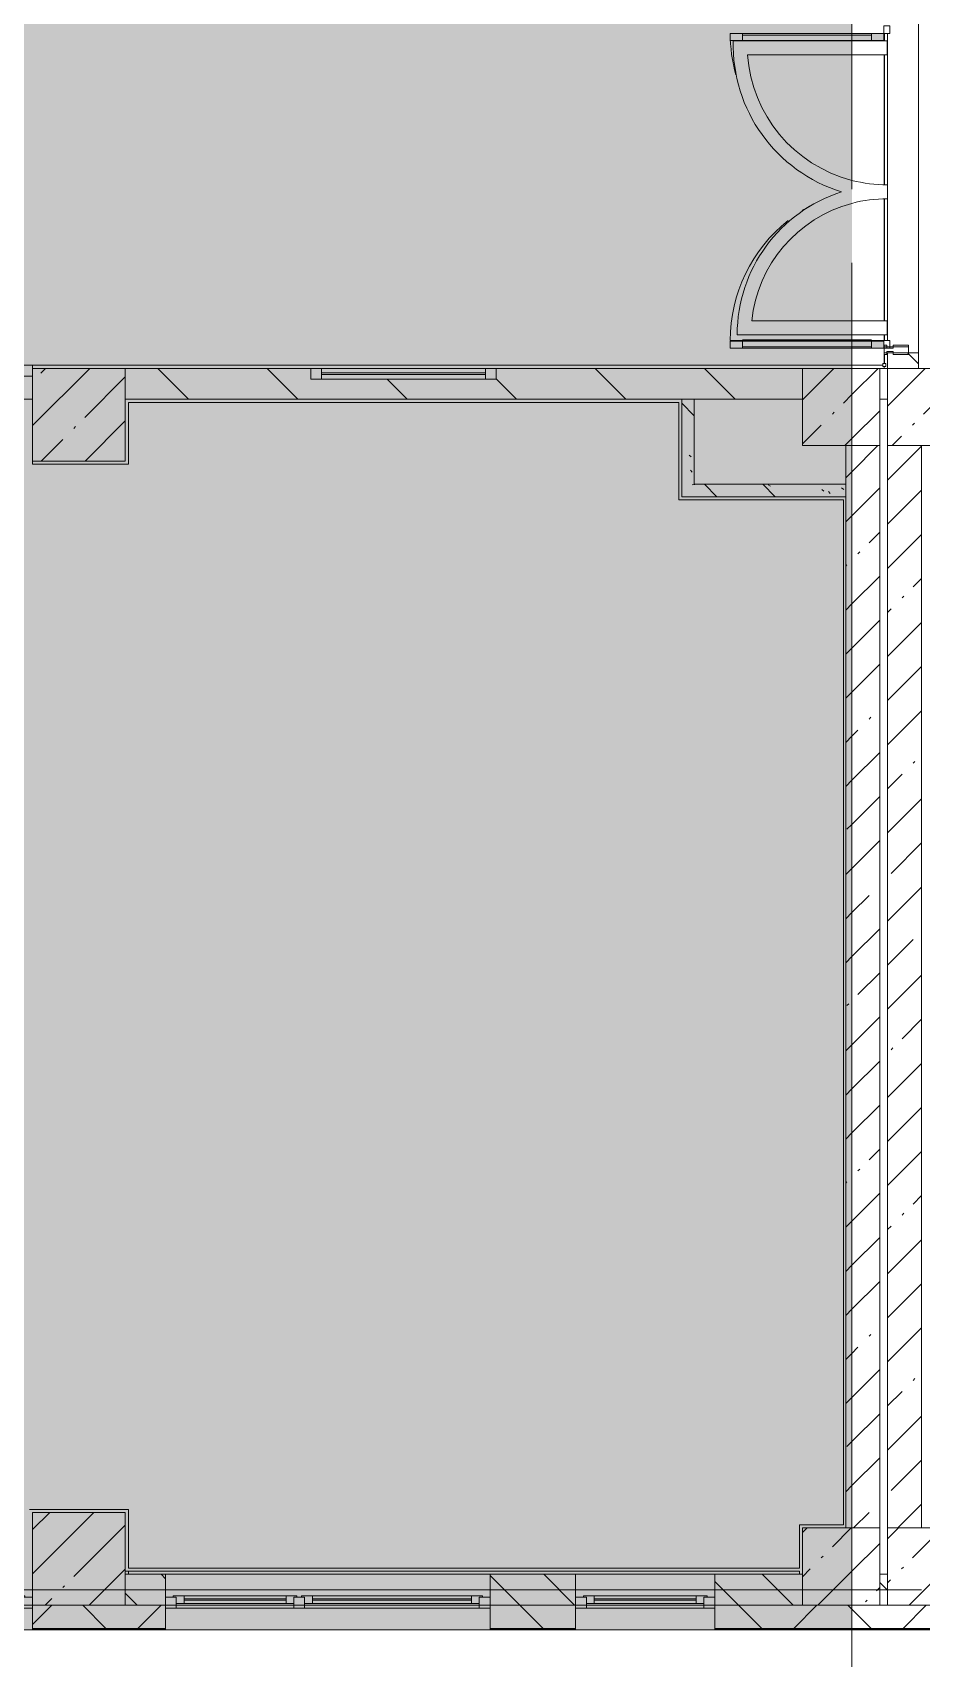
# Model space of a CAD drawing. Header units: millimetres. Extents: x -5524 to 188159, y -8553 to 29000.
# Drawn here: x 94159 to 99909, y -444 to 10072 of the extents above; entities that cross this region are included whole.
import ezdxf

# ---------------------------------------------------------------- set-up
doc = ezdxf.new("R2010")
doc.units = ezdxf.units.MM
doc.linetypes.add('Осевая', pattern=[3175, 635, -476.25, 1587.5, -476.25])
doc.layers.add('A-DETL-GENF-2', color=7, linetype='Continuous', lineweight=9, true_color=0xc0c0c0, transparency=0.4)
for name, color, linetype, lineweight, true_color in [('A-DETL-GENF-3', 7, 'Continuous', 5, 0xb7b7b7), ('A-DETL-GENF-4', 7, 'Continuous', 5, 0xaaaaaa), ('A-DETL-GENF-5', 7, 'Continuous', 5, 0xe2e2e2), ('A-DOOR-3', 7, 'Continuous', 5, 0xaaaaaa), ('A-DOOR-5', 7, 'Continuous', 5, 0xb7b7b7), ('A-FLOR-1', 7, 'Continuous', 5, 0xb7b7b7), ('A-FLOR-2', 7, 'Continuous', 5, 0xaaaaaa), ('A-GLAZ-3', 7, 'Continuous', 5, 0x737373), ('A-GLAZ-CWMG-3', 7, 'Continuous', 5, 0x737373), ('A-WALL-8', 7, 'Continuous', 5, 0x737373), ('A-WALL-9', 7, 'Continuous', 9, 0x737373), ('I-WALL-3', 7, 'Continuous', 5, 0x737373), ('I-WALL-4', 7, 'Continuous', 5, 0x787878), ('S-COLS-1', 7, 'Continuous', 5, 0x737373)]:
    doc.layers.add(name, color=color, linetype=linetype, lineweight=lineweight, true_color=true_color)
for name, color, linetype, lineweight in [('A-GLAZ-CWMG-1', 7, 'Continuous', 5), ('A-WALL', 7, 'Continuous', 9), ('A-WALL-7', 7, 'Continuous', 5), ('I-WALL-2', 7, 'Continuous', 5), ('S-COLS-2', 7, 'Continuous', 5), ('Оси', 7, 'Continuous', 9), ('Оси-2', 7, 'Осевая', 9)]:
    doc.layers.add(name, color=color, linetype=linetype, lineweight=lineweight)
pattern_1 = [(135, (61148.7, 0), (-176.7767, -176.7767), [])]
pattern_2 = [(45, (61148.7, 0), (-353.5534, 353.5534), []), (135, (61148.7, 0), (-353.5534, -353.5534), [])]
pattern_3 = [(45, (61148.7, 0), (-285.123, 285.123), []), (45, (61433.8, 0), (-285.123, 285.123), [504.031, -100.806, 16.764, -84.042])]
pattern_4 = [(45, (-38240, -150), (-285.123, 285.123), []), (45, (-37954.88, -150), (-285.123, 285.123), [504.031, -100.806, 16.764, -84.042])]
pattern_5 = [(45, (-38240, -7650), (-285.123, 285.123), []), (45, (-37954.88, -7650), (-285.123, 285.123), [504.031, -100.806, 16.764, -84.042])]
pattern_6 = [(135, (61148.7, 0), (-377.171, -377.171), [533.4, -88.9, 17.78, -88.9]), (135, (61148.7, 376.94), (-377.171, -377.171), []), (50, (61148.7, 0), (637.6445, -55.7866), [66.675, -733.425]), (355, (61148.7, 0), (-123.349, 668.699), [53.34, -586.74]), (100.451, (61201.8, -4.65), (514.299, 612.908), [56.665, -623.315]), (46.184, (61148.7, 177.8), (948.776, -147.15), [100.012, -1100.137]), (96.636, (61227.8, 165.5), (830.91, 865.997), [84.998, -934.973]), (351.184, (61148.7, 177.8), (830.918, 865.988), [80.01, -880.11]), (21, (61237.6, 133.35), (530.6506, -357.928), [66.675, -733.425]), (326, (61237.6, 133.35), (216.308, 644.658), [53.34, -586.74]), (71.451, (61281.8, 103.5), (746.96, 286.724), [56.665, -623.315]), (37.5, (61148.7, 0), (10.8105, 295.9426), [16.764, -562.864, 16.764, -578.866, -588.962]), (37.5, (61148.7, 0), (10.8105, 295.9426), [-1175.258, 16.764, -572.198]), (7.5, (61148.7, 0), (233.8692, 350.6318), [16.764, -322.834, 16.764, -549.529, -224.472]), (7.5, (61148.7, 0), (233.8692, 350.6318), [-905.891, 16.764, -207.708]), (327.5, (60950.44, 0), (474.5678, -20.0513), [16.764, -205.486, 16.764, -676.656, -920.115]), (327.5, (60950.44, 0), (474.5678, -20.0513), [-915.67, 16.764, -903.351]), (317.5, (60861.54, 0), (518.452, 88.9934), [16.764, -272.161, 16.764, -443.738, -653.415]), (317.5, (60861.54, 0), (518.452, 88.9934), [-749.427, 16.764, -636.651])]
pattern_7 = [(135, (61148.7, 0), (-353.5534, -353.5534), [])]

# ---------------------------------------------------------------- blocks, each defined once
blk = doc.blocks.new('BSC_Колонна _Прямоугольная - 500х500-23286270-3_7_1_птичка')
at = {"layer": 'S-COLS-2'}
h = blk.add_hatch(dxfattribs=at)
h.set_pattern_fill('FP_36', color=256, style=0, pattern_type=2)
h.set_pattern_definition([(45, (-38790, -7650), (-285.123, 285.123), []), (45, (-38504.88, -7650), (-285.123, 285.123), [504.031, -100.806, 16.764, -84.042])])
h.paths.add_polyline_path([(-250, -250), (250, -250), (250, 250), (-250, 250), (-250, 100)])
for p, q in [((250, 250), (-250, 250)), ((-250, 250), (-250, -250)), ((250, -250), (250, 250)), ((-250, -250), (250, -250))]:
    blk.add_line(p, q, dxfattribs=at)
blk = doc.blocks.new('BSC_Колонна _Прямоугольная - 500х500-V56-3_7_1_птичка')
at = {"layer": 'S-COLS-2'}
h = blk.add_hatch(dxfattribs=at)
h.set_pattern_fill('FP_43', color=256, style=0, pattern_type=2)
h.set_pattern_definition([(45, (-38790, -150), (-285.123, 285.123), []), (45, (-38504.88, -150), (-285.123, 285.123), [504.031, -100.806, 16.764, -84.042])])
h.paths.add_polyline_path([(-250, -250), (250, -250), (250, 250), (-250, 250), (-250, 80)])
for p, q in [((250, 250), (-250, 250)), ((-250, 250), (-250, -250)), ((250, -250), (250, 250)), ((-250, -250), (250, -250))]:
    blk.add_line(p, q, dxfattribs=at)
blk = doc.blocks.new('BSC_Колонна _Прямоугольная - 600х600-V74-3_7_1_птичка')
at = {"layer": 'S-COLS-2'}
h = blk.add_hatch(dxfattribs=at)
h.set_pattern_fill('FP_70', color=256, style=0, pattern_type=2)
h.set_pattern_definition([(45, (-33310, -7600), (-285.123, 285.123), []), (45, (-33024.88, -7600), (-285.123, 285.123), [504.031, -100.806, 16.764, -84.042])])
h.paths.add_polyline_path([(-300, -300), (300, -300), (300, 300), (-300, 300), (-300, 150)])
at = {"layer": 'S-COLS-1'}
for p, q in [((300, 300), (-300, 300)), ((-300, 300), (-300, -300)), ((300, -300), (300, 300)), ((-300, -300), (300, -300))]:
    blk.add_line(p, q, dxfattribs=at)
blk = doc.blocks.new('BSC_Колонна _Прямоугольная - 600х600-V75-3_7_1_птичка')
at = {"layer": 'S-COLS-2'}
h = blk.add_hatch(dxfattribs=at)
h.set_pattern_fill('FP_71', color=256, style=0, pattern_type=2)
h.set_pattern_definition([(45, (-33310, -200), (-285.123, 285.123), []), (45, (-33024.88, -200), (-285.123, 285.123), [504.031, -100.806, 16.764, -84.042])])
h.paths.add_polyline_path([(-212, -300), (300, -300), (300, 300), (-300, 300), (-300, -300)])
at = {"layer": 'S-COLS-1'}
for p, q in [((300, 300), (-300, 300)), ((-300, 300), (-300, -300)), ((300, -300), (300, 300)), ((-300, -300), (300, -300))]:
    blk.add_line(p, q, dxfattribs=at)
blk = doc.blocks.new('120_Окно_СКБ_2Ст - 120_Окно_СКБ_2Ст 2100х2400 _мал створка справа_-22446225-3_7_1_птичка')
at = {"layer": 'A-GLAZ-3'}
for p, q in [((-1050, -127), (-1050, -57)), ((-1050, -57), (-980, -57)), ((1050, -57), (-1050, -57)), ((-980, -57), (-980, -127)), ((150, -87), (-980, -87)), ((-980, -87), (-980, -127)), ((-930, -137), (-930, -87)), ((100, -137), (100, -87)), ((150, -127), (150, -57)), ((150, -57), (220, -57)), ((150, -127), (150, -87)), ((220, -57), (220, -127)), ((980, -87), (220, -87)), ((220, -87), (220, -127)), ((270, -137), (270, -87)), ((930, -137), (930, -87)), ((980, -127), (980, -57)), ((980, -57), (1050, -57)), ((980, -127), (980, -87)), ((1050, -57), (1050, -127)), ((-980, -127), (-1050, -127)), ((-1050, -127), (-1000, -127)), ((-980, -127), (-1000, -127)), ((-1000, -127), (-1000, -137)), ((-1000, -137), (170, -137)), ((170, -137), (-1000, -137)), ((-930, -107), (100, -107)), ((100, -117), (-930, -117)), ((220, -127), (150, -127)), ((170, -127), (150, -127)), ((170, -127), (200, -127)), ((170, -137), (170, -127)), ((220, -127), (200, -127)), ((200, -127), (200, -137)), ((200, -137), (1000, -137)), ((1000, -137), (200, -137)), ((270, -107), (930, -107)), ((930, -117), (270, -117)), ((1050, -127), (980, -127)), ((1000, -127), (980, -127)), ((1000, -127), (1050, -127)), ((1000, -137), (1000, -127))]:
    blk.add_line(p, q, dxfattribs=at)
blk = doc.blocks.new('120_Окно_СКБ_1Ст - 120_Окно_СКБ_1Ст 900х2500_h_-22445987-3_7_1_птичка')
at = {"layer": 'A-GLAZ-3'}
for p, q in [((-450, -127), (-450, -57)), ((-450, -57), (-380, -57)), ((450, -57), (-450, -57)), ((-380, -57), (-380, -127)), ((380, -87), (-380, -87)), ((-380, -87), (-380, -127)), ((-330, -137), (-330, -87)), ((330, -137), (330, -87)), ((380, -127), (380, -57)), ((380, -57), (450, -57)), ((380, -127), (380, -87)), ((450, -57), (450, -127)), ((-380, -127), (-450, -127)), ((-450, -127), (-400, -127)), ((-380, -127), (-400, -127)), ((-400, -127), (-400, -137)), ((-400, -137), (400, -137)), ((400, -137), (-400, -137)), ((-330, -107), (330, -107)), ((330, -117), (-330, -117)), ((450, -127), (380, -127)), ((400, -127), (380, -127)), ((400, -127), (450, -127)), ((400, -137), (400, -127))]:
    blk.add_line(p, q, dxfattribs=at)
blk = doc.blocks.new('BSC_Колонна _Прямоугольная - 500х500-V108-3_7_1_птичка')
at = {"layer": 'S-COLS-2'}
h = blk.add_hatch(dxfattribs=at)
h.set_pattern_fill('FP_101', color=256, style=0, pattern_type=2)
h.set_pattern_definition(pattern_4)
h.paths.add_polyline_path([(-15, -250), (70, -250), (70, 250), (-250, 250), (-250, -250)])
h = blk.add_hatch(dxfattribs=at)
h.set_pattern_fill('FP_101', color=256, style=0, pattern_type=2)
h.set_pattern_definition(pattern_4)
h.paths.add_polyline_path([(70, -250), (250, -250), (250, 250), (70, 250), (70, 80)])
at = {"layer": 'S-COLS-1'}
for p, q in [((70, 250), (-250, 250)), ((-250, 250), (-250, -250)), ((-250, -250), (70, -250))]:
    blk.add_line(p, q, dxfattribs=at)
at = {"layer": 'S-COLS-2'}
for p, q in [((250, 250), (70, 250)), ((250, -250), (250, 250)), ((70, -250), (250, -250))]:
    blk.add_line(p, q, dxfattribs=at)
blk = doc.blocks.new('BSC_Колонна _Прямоугольная - 500х500-V109-3_7_1_птичка')
at = {"layer": 'S-COLS-2'}
h = blk.add_hatch(dxfattribs=at)
h.set_pattern_fill('FP_102', color=256, style=0, pattern_type=2)
h.set_pattern_definition(pattern_5)
h.paths.add_polyline_path([(-15, -250), (70, -250), (70, 250), (-250, 250), (-250, -250)])
h = blk.add_hatch(dxfattribs=at)
h.set_pattern_fill('FP_102', color=256, style=0, pattern_type=2)
h.set_pattern_definition(pattern_5)
h.paths.add_polyline_path([(70, -250), (250, -250), (250, 250), (70, 250), (70, 100)])
at = {"layer": 'S-COLS-1'}
for p, q in [((70, 250), (-250, 250)), ((-250, 250), (-250, -250)), ((-250, -250), (70, -250))]:
    blk.add_line(p, q, dxfattribs=at)
at = {"layer": 'S-COLS-2'}
for p, q in [((250, 250), (70, 250)), ((250, -250), (250, 250)), ((70, -250), (250, -250))]:
    blk.add_line(p, q, dxfattribs=at)
blk = doc.blocks.new('120_Окно_СКБ_1Ст - 120_Окно_СКБ_1Ст 400х1200 EI30-24228909-3_7_1_птичка')
at = {"layer": 'A-GLAZ-3'}
for p, q in [((-600, 30), (-600, 100)), ((-600, 100), (-530, 100)), ((600, 100), (-600, 100)), ((-530, 30), (-600, 30)), ((-600, 30), (600, 30)), ((-530, 100), (-530, 30)), ((530, 70), (-530, 70)), ((530, 60), (-530, 60)), ((530, 30), (530, 100)), ((530, 100), (600, 100)), ((600, 30), (530, 30)), ((600, 100), (600, 30))]:
    blk.add_line(p, q, dxfattribs=at)
blk = doc.blocks.new('Прямоугольный импост - 50 x 70 мм-31700031-3_7_1_птичка')
at = {"layer": 'A-GLAZ-CWMG-3'}
for p, q in [((-70, 35), (0, 35)), ((-70, -35), (-70, 35)), ((0, -35), (-70, -35)), ((0, -15), (0, -35))]:
    blk.add_line(p, q, dxfattribs=at)
blk = doc.blocks.new('Прямоугольный импост - Импост структурный с накладкой - 160мм Темный-31239214-3_7_1_птичка')
at = {"layer": 'A-GLAZ-CWMG-1'}
for p, q in [((-50, 0), (-50, 17)), ((-50, 17), (0, 17)), ((-40, 0), (-50, 0)), ((-40, -40), (-40, 0)), ((0, 0), (-10, 0)), ((-10, 0), (-10, -40)), ((0, 17), (0, 0)), ((-50, -140), (-50, -40)), ((-50, -40), (-40, -40)), ((-10, -40), (0, -40)), ((0, -40), (0, -140)), ((0, -140), (-50, -140))]:
    blk.add_line(p, q, dxfattribs=at)
blk = doc.blocks.new('Дверь_Витражная_остекление_ - ДВН_ДАО_Главный вход_1800 в свету 5-32258809-3_7_1_птичка')
at = {"layer": 'A-DETL-GENF-5'}
for points in [[(-948, -20), (-993, -20), (-992, -226), (-948, -226)], [(1043, -20), (997, -20), (997, -226), (1043, -226)], [(-948, -1013), (-948, -226), (-993, -226), (-993, -1013)], [(1043, -311), (1043, -226), (997, -226), (997, -1013), (1043, -1013)]]:
    blk.add_hatch(color=256, dxfattribs=at).paths.add_polyline_path(points)
at = {"layer": 'A-DETL-GENF-3'}
for p, q in [((-993, -1013), (-993, -226)), ((-993, -226), (-993, -1013)), ((-983, -933), (-983, -226)), ((-948, -1013), (-948, -226)), ((-948, -1013), (-948, -226)), ((989, -933), (989, -226)), ((997, -1013), (997, -226)), ((997, -226), (997, -1013)), ((1033, -933), (1033, -226)), ((1043, -1013), (1043, -226)), ((1043, -1013), (1043, -226)), ((-993, -933), (-948, -933)), ((1043, -933), (997, -933)), ((-993, -1013), (-948, -1013)), ((-993, -1013), (-948, -1013)), ((1043, -1013), (997, -1013)), ((997, -1013), (1043, -1013))]:
    blk.add_line(p, q, dxfattribs=at)
at = {"layer": 'A-DETL-GENF-4'}
for p, q in [((-948, -20), (-993, -20)), ((-993, -226), (-993, -20)), ((-948, -20), (-993, -20)), ((-993, -20), (-993, -226)), ((-993, -100), (-948, -100)), ((-983, -226), (-983, -100)), ((-948, -226), (-948, -20)), ((-948, -226), (-948, -20)), ((989, -226), (989, -100)), ((997, -226), (997, -20)), ((997, -20), (997, -226)), ((1043, -100), (997, -100)), ((1033, -226), (1033, -100)), ((1043, -226), (1043, -20)), ((1043, -226), (1043, -20))]:
    blk.add_line(p, q, dxfattribs=at)
at = {"layer": 'A-DOOR-3'}
for p, q in [((-1043, 20), (-993, 20)), ((-1043, -20), (-1043, 20)), ((-993, 20), (-993, -20)), ((993, 20), (1043, 20)), ((993, -20), (993, 20)), ((1043, 20), (1043, -20)), ((-993, -20), (-1043, -20)), ((-993, -226), (-993, -20)), ((993, -226), (993, -20)), ((1043, -20), (993, -20))]:
    blk.add_line(p, q, dxfattribs=at)
at = {"layer": 'A-DOOR-5'}
for p, q in [((-993, -1013), (-993, -226)), ((993, -1013), (993, -226))]:
    blk.add_line(p, q, dxfattribs=at)
for centre, start, end in [((993, -20), 208.9884, 212.16), ((993, -20), 218.4779, 270), ((-993, -20), 270, 285.599)]:
    blk.add_arc(centre, 993, start, end, dxfattribs=at)
blk = doc.blocks.new('Прямоугольный импост - Импост структурный с накладкой - 160мм Темный-31915521-3_7_1_птичка')
at = {"layer": 'A-GLAZ-CWMG-1'}
for p, q in [((-25, 0), (-25, 17)), ((-25, 17), (25, 17)), ((-15, 0), (-25, 0)), ((-15, -40), (-15, 0)), ((25, 0), (15, 0)), ((15, 0), (15, -40)), ((25, 17), (25, 0)), ((-25, -140), (-25, -40)), ((-25, -40), (-15, -40)), ((15, -40), (25, -40)), ((25, -40), (25, -140)), ((25, -140), (-25, -140))]:
    blk.add_line(p, q, dxfattribs=at)

msp = doc.modelspace()

# ---------------------------------------------------------------- hatches: boundary and pattern name
at = {"layer": 'A-DETL-GENF-2'}
msp.add_hatch(color=256, dxfattribs=at).paths.add_polyline_path([(97509.1, -258), (99458.7, -258), (99458.7, 15358), (60880.7, 15358), (60880.7, -258), (96576.9, -258)])
at = {"layer": 'A-WALL-7'}
h = msp.add_hatch(dxfattribs=at)
h.set_pattern_fill('FP_59', color=256, style=0, pattern_type=2)
h.set_pattern_definition(pattern_1)
h.paths.add_polyline_path([(92848.1, -100), (93258.7, -100), (93258.7, 100), (92031.5, 100), (92031.5, -100)])
h.paths.add_polyline_path([(99138.7, -100), (99138.7, 100), (98571.7, 100), (98571.7, -100)])
h.paths.add_polyline_path([(91131.5, -100), (91131.5, 100), (90958.4, 100), (90958.4, -100), (90983.7, -100)])
h.paths.add_polyline_path([(97509.1, -100), (97671.7, -100), (97671.7, 100), (97118.7, 100), (97118.7, -100)])
h.paths.add_polyline_path([(94758.7, -100), (95018.7, -100), (95018.7, 100), (94758.7, 100), (94758.7, 39.5)])
h.paths.add_polyline_path([(80729.4, -100), (81858.7, -100), (81858.7, 100), (80508.7, 100), (80508.7, -100)])
h.paths.add_polyline_path([(77932.8, -100), (78408.7, -100), (78408.7, 100), (77658.7, 100), (77658.7, -100)])
h.paths.add_polyline_path([(85958.7, -100), (86708.7, -100), (86708.7, 100), (85958.7, 100)])
h.paths.add_polyline_path([(87308.7, -100), (87558.4, -100), (87558.4, 100), (87308.7, 100), (87308.7, -63.8)])
h.paths.add_polyline_path([(83858.7, -100), (83858.7, 100), (83658.7, 100), (83658.7, -100)])
h.paths.add_polyline_path([(83058.7, -100), (83058.7, 100), (82758.7, 100), (82758.7, -100)])
h.paths.add_polyline_path([(76758.7, -100), (76758.7, 100), (76008.7, 100), (76008.7, -100)])
h.paths.add_polyline_path([(71508.4, -100), (72258.7, -100), (72258.7, 100), (71508.4, 100)])
h.paths.add_polyline_path([(73158.7, -100), (73308.7, -100), (73308.7, 100), (73158.7, 100)])
h.paths.add_polyline_path([(68808.7, -100), (68808.7, 100), (67978.7, 100), (67978.7, -100), (68610.8, -100)])
h = msp.add_hatch(dxfattribs=at)
h.set_pattern_fill('FP_59', color=256, style=0, pattern_type=2)
h.set_pattern_definition(pattern_1)
h.paths.add_polyline_path([(126407.4, -100), (126558.7, -100), (126558.7, 100), (126308.7, 100), (126308.7, -100)])
h.paths.add_polyline_path([(116153.2, -100), (116658.7, -100), (116658.7, 100), (115908.7, 100), (115908.7, -100)])
h.paths.add_polyline_path([(118058.7, -100), (118958.7, -100), (118958.7, 100), (118058.7, 100), (118058.7, -52.2)])
h.paths.add_polyline_path([(125408.7, -100), (125408.7, 100), (124858.7, 100), (124858.7, -100)])
h.paths.add_polyline_path([(122558.7, -100), (122758.7, -100), (122758.7, 100), (122558.7, 100), (122558.7, 42.9)])
h.paths.add_polyline_path([(104966.7, -100), (105458.7, -100), (105458.7, 100), (104558.7, 100), (104558.7, -100)])
h.paths.add_polyline_path([(109308.7, -100), (109308.7, 100), (109058.7, 100), (109058.7, -100)])
h.paths.add_polyline_path([(112158.7, -100), (112158.7, 100), (111408.7, 100), (111408.7, -100)])
h.paths.add_polyline_path([(103808.7, -100), (104058.7, -100), (104058.7, 100), (103808.7, 100)])
h.paths.add_polyline_path([(113558.7, -100), (113808.7, -100), (113808.7, 100), (113558.7, 100), (113558.7, 33.3)])
h.paths.add_polyline_path([(102908.7, -100), (102908.7, 100), (102288.7, 100), (102288.7, -100)])
h.paths.add_polyline_path([(99688.7, -100), (99688.7, 100), (99638.7, 100), (99638.7, -100)])
h = msp.add_hatch(dxfattribs=at)
h.set_pattern_fill('FP_61', color=256, style=0, pattern_type=2)
h.set_pattern_definition(pattern_2)
h.paths.add_polyline_path([(90983.7, -250), (91131.5, -250), (91131.5, -100), (90358.4, -100), (90358.4, -250), (90958.4, -250)])
h.paths.add_polyline_path([(92031.5, -250), (93258.7, -250), (93258.7, -100), (92031.5, -100)])
h.paths.add_polyline_path([(99458.7, -250), (99458.7, -100), (98571.7, -100), (98571.7, -250), (99373.5, -250)])
h.paths.add_polyline_path([(94158.7, -250), (95018.7, -250), (95018.7, -100), (94158.7, -100)])
h.paths.add_polyline_path([(97509.1, -250), (97671.7, -250), (97671.7, -100), (97118.7, -100), (97118.7, -250)])
h.paths.add_polyline_path([(82758.7, -250), (83858.7, -250), (83858.7, -100), (82758.7, -100)])
h.paths.add_polyline_path([(87308.7, -250), (87558.4, -250), (87558.4, -100), (85958.7, -100), (85958.7, -250), (87254.9, -250)])
h.paths.add_polyline_path([(76008.7, -250), (76758.7, -250), (76758.7, -100), (76008.7, -100)])
h.paths.add_polyline_path([(77658.7, -250), (78408.7, -250), (78408.7, -100), (77658.7, -100)])
h.paths.add_polyline_path([(80508.7, -250), (81858.7, -250), (81858.7, -100), (80508.7, -100)])
h.paths.add_polyline_path([(73271.8, -250), (73908.7, -250), (73908.7, -100), (73158.7, -100), (73158.7, -250)])
h.paths.add_polyline_path([(71508.4, -250), (72258.7, -250), (72258.7, -100), (71508.4, -100)])
h.paths.add_polyline_path([(63949.8, -250), (64878.7, -250), (64878.7, -100), (60888.7, -100), (60888.7, -250), (62085.3, -250)])
h.paths.add_polyline_path([(69408.4, -250), (69408.4, -100), (67978.7, -100), (67978.7, -250), (68610.8, -250)])
h = msp.add_hatch(dxfattribs=at)
h.set_pattern_fill('FP_61', color=256, style=0, pattern_type=2)
h.set_pattern_definition(pattern_2)
h.paths.add_polyline_path([(116153.2, -250), (116658.7, -250), (116658.7, -100), (115908.7, -100), (115908.7, -250)])
h.paths.add_polyline_path([(117775.8, -250), (117775.8, -100), (117558.7, -100), (117558.7, -250)])
h.paths.add_polyline_path([(112158.7, -250), (112158.7, -100), (111408.7, -100), (111408.7, -250)])
h.paths.add_polyline_path([(102288.7, -250), (102908.7, -250), (102908.7, -100), (102288.7, -100)])
h.paths.add_polyline_path([(109058.7, -250), (109308.7, -250), (109308.7, -100), (108558.7, -100), (108558.7, -250), (108695.5, -250)])
h.paths.add_polyline_path([(103808.7, -250), (105458.7, -250), (105458.7, -100), (103808.7, -100)])
h.paths.add_polyline_path([(113808.7, -250), (113808.7, -100), (113058.7, -100), (113058.7, -250), (113356.6, -250)])
h.paths.add_polyline_path([(100188.7, -250), (100188.7, -100), (99458.7, -100), (99458.7, -250)])
at = {"layer": 'I-WALL-2'}
h = msp.add_hatch(dxfattribs=at)
h.set_pattern_fill('FP_60', color=256, style=0, pattern_type=2)
h.set_pattern_definition(pattern_7)
h.paths.add_polyline_path([(99688.7, 7900), (99888.7, 7900), (99888.7, 8000), (99688.7, 8000)])
h.paths.add_polyline_path([(99688.7, 10130), (99888.7, 10130), (99888.7, 10230), (99688.7, 10230)])
h = msp.add_hatch(dxfattribs=at)
h.set_pattern_fill('FP_60', color=256, style=0, pattern_type=2)
h.set_pattern_definition(pattern_7)
h.paths.add_polyline_path([(98438.7, 7700), (99138.7, 7700), (99138.7, 7900), (97158.7, 7900), (97158.7, 7830), (95958.7, 7830), (95958.7, 7900), (94758.7, 7900), (94758.7, 7700), (98358.7, 7700)])
h.paths.add_polyline_path([(91658.7, 7700), (91658.7, 7900), (90958.4, 7900), (90958.4, 7700), (91588.4, 7700)])
h = msp.add_hatch(dxfattribs=at)
h.set_pattern_fill('FP_60', color=256, style=0, pattern_type=2)
h.set_pattern_definition(pattern_7)
h.paths.add_polyline_path([(103278.7, 7700), (104058.7, 7700), (104058.7, 7900), (103278.7, 7900)])
h.paths.add_polyline_path([(100778.7, 7700), (100778.7, 7900), (100188.7, 7900), (100188.7, 7700)])
h.paths.add_polyline_path([(99688.7, 7700), (99688.7, 7900), (99638.7, 7900), (99638.7, 7700)])
h = msp.add_hatch(dxfattribs=at)
h.set_pattern_fill('FP_57', color=256, style=0, pattern_type=2)
h.set_pattern_definition(pattern_3)
h.paths.add_polyline_path([(99458.7, 400), (99458.7, 7400), (99418.7, 7400), (99418.7, 400)])
h = msp.add_hatch(dxfattribs=at)
h.set_pattern_fill('FP_57', color=256, style=0, pattern_type=2)
h.set_pattern_definition(pattern_3)
h.paths.add_polyline_path([(99458.7, 400), (99638.7, 400), (99638.7, 7400), (99458.7, 7400), (99458.7, 808.9)])
h = msp.add_hatch(dxfattribs=at)
h.set_pattern_fill('FP_57', color=256, style=0, pattern_type=2)
h.set_pattern_definition(pattern_3)
h.paths.add_polyline_path([(99688.7, 400), (99908.7, 400), (99908.7, 7400), (99688.7, 7400), (99688.7, 808.9)])
at = {"layer": 'I-WALL-4'}
h = msp.add_hatch(dxfattribs=at)
h.set_pattern_fill('FP_67', color=256, style=0, pattern_type=2)
h.set_pattern_definition(pattern_6)
h.paths.add_polyline_path([(98438.7, 7150), (98438.7, 7700), (98358.7, 7700), (98358.7, 7150)])
h = msp.add_hatch(dxfattribs=at)
h.set_pattern_fill('FP_67', color=256, style=0, pattern_type=2)
h.set_pattern_definition(pattern_6)
h.paths.add_polyline_path([(99418.7, 7070), (99418.7, 7150), (98358.7, 7150), (98358.7, 7070), (99373.5, 7070)])

# ---------------------------------------------------------------- linework, layer by layer
at = {"layer": 'A-FLOR-1'}
for p, q in [((99685.7, 10018), (98691, 10018)), ((98783, 9928), (99685.7, 9928)), ((99685.7, 8207.6), (98811.3, 8207.6)), ((98716.7, 8117.6), (99685.7, 8117.6)), ((94158.7, 7920), (99658.2, 7920)), ((98338.7, 7680), (94778.7, 7680)), ((94778.7, 7680), (94778.7, 7280)), ((98338.7, 7050), (98338.7, 7680)), ((94158.7, 7280), (94158.7, 7300)), ((94778.7, 7280), (94158.7, 7280)), ((99403.7, 7050), (98338.7, 7050)), ((99403.7, 420), (99403.7, 7050)), ((94138.7, 520), (94778.7, 520)), ((94778.7, 520), (94778.7, 140)), ((99118.7, 140), (99118.7, 420)), ((99118.7, 420), (99403.7, 420)), ((94778.7, 140), (99118.7, 140))]:
    msp.add_line(p, q, dxfattribs=at)
for centre, radius, start, end in [((99685.7, 9992), 995, 178.50265, 252.82384), ((99685.7, 9992), 905, 184.05524, 255.45477), ((99685.7, 8118), 969, 107.65196, 180.02266), ((99685.7, 8118), 879, 104.98919, 174.14835)]:
    msp.add_arc(centre, radius, start, end, dxfattribs=at)
at = {"layer": 'A-FLOR-2'}
for p, q in [((99668.2, 10064.1), (99668.2, 10018)), ((99668.7, 10018), (99668.7, 10064.1)), ((99685.7, 9928), (99685.7, 10018)), ((99668.2, 9928), (99668.2, 9088.1)), ((99668.7, 9088.1), (99668.7, 9928)), ((99688.7, 8997), (99688.7, 9087)), ((99668.2, 8995.9), (99668.2, 8207.6)), ((99668.7, 8207.6), (99668.7, 8995.9)), ((99685.7, 8117.6), (99685.7, 8207.6)), ((99668.2, 8117.6), (99668.2, 8080)), ((99668.7, 8080), (99668.7, 8117.6)), ((99668.2, 7991.2), (99668.2, 7931)), ((99668.2, 7911), (99668.2, 7900)), ((99668.7, 7931), (99668.7, 7990.6))]:
    msp.add_line(p, q, dxfattribs=at)
for centre, radius, start, end in [((99685.7, 9992), 905, 255.45477, 270.18994), ((99685.7, 8118), 879, 89.80445, 104.98919)]:
    msp.add_arc(centre, radius, start, end, dxfattribs=at)
at = {"layer": 'A-WALL'}
msp.add_line((99688.7, -100), (99638.7, -100), dxfattribs=at)
at = {"layer": 'A-WALL-7'}
for p, q in [((99678.2, 7931), (99658.2, 7931)), ((99658.2, 7931), (99658.2, 7911)), ((99658.2, 7911), (99678.2, 7911)), ((99678.2, 7911), (99678.2, 7931)), ((99688.7, 100), (99638.7, 100)), ((111408.7, -258), (97671.7, -258))]:
    msp.add_line(p, q, dxfattribs=at)
at = {"layer": 'A-WALL-8'}
for p, q in [((95018.7, 100), (94758.7, 100)), ((95018.7, -258), (95018.7, 100)), ((97671.7, 100), (97118.7, 100)), ((97118.7, 100), (97118.7, -258)), ((97671.7, -258), (97671.7, 100)), ((99138.7, 100), (98571.7, 100)), ((98571.7, 100), (98571.7, -258)), ((93258.7, -100), (94158.7, -100)), ((94158.7, -100), (94158.7, -258)), ((95018.7, -100), (97118.7, -100)), ((97671.7, -100), (98571.7, -100)), ((97671.7, -258), (91131.5, -258))]:
    msp.add_line(p, q, dxfattribs=at)
at = {"layer": 'A-WALL-9'}
for p, q in [((98438.7, 7700), (98358.7, 7700)), ((99418.7, 7070), (99418.7, 7150)), ((94758.7, -100), (95018.7, -100)), ((97118.7, -100), (97671.7, -100)), ((98571.7, -100), (99138.7, -100)), ((94158.7, -250), (95018.7, -250)), ((94158.7, -253), (95018.7, -253)), ((97118.7, -250), (97671.7, -250)), ((97118.7, -253), (97671.7, -253)), ((98571.7, -250), (100188.7, -250)), ((98571.7, -253), (100188.7, -253))]:
    msp.add_line(p, q, dxfattribs=at)
at = {"layer": 'I-WALL-2'}
for p, q in [((99888.7, 10230), (99888.7, 7900)), ((99688.7, 9087), (99688.7, 10064.1)), ((99688.7, 8080), (99688.7, 8997)), ((99888.7, 8000), (99688.7, 8000)), ((99688.7, 8000), (99688.7, 7900)), ((99688.7, 7900), (99638.7, 7900)), ((99638.7, 7700), (99688.7, 7700)), ((99638.7, 400), (99638.7, 7400)), ((99688.7, 7400), (99688.7, 400)), ((99908.7, 400), (99908.7, 7400))]:
    msp.add_line(p, q, dxfattribs=at)
at = {"layer": 'I-WALL-3'}
for p, q in [((95958.7, 7900), (94758.7, 7900)), ((99138.7, 7900), (97158.7, 7900)), ((94158.7, 7700), (91588.4, 7700)), ((94758.7, 7700), (98358.7, 7700)), ((98358.7, 7700), (98358.7, 7070)), ((98438.7, 7150), (98438.7, 7700)), ((98438.7, 7700), (99138.7, 7700)), ((99418.7, 7400), (99418.7, 7150)), ((98358.7, 7070), (99418.7, 7070)), ((99418.7, 7150), (98438.7, 7150)), ((99418.7, 7070), (99418.7, 400)), ((94758.7, 120), (99118.7, 120)), ((94778.7, 100), (94778.7, 120)), ((99118.7, 120), (99118.7, 100)), ((97118.7, 100), (95018.7, 100)), ((98571.7, 100), (97671.7, 100))]:
    msp.add_line(p, q, dxfattribs=at)
at = {"layer": 'Оси'}
for p, q in [((99458.7, -4552.8), (99458.7, 7947.2)), ((87408.7, 0), (99908.7, 0))]:
    msp.add_line(p, q, dxfattribs=at)
at = {"layer": 'Оси-2'}
msp.add_line((99458.7, 7947.2), (99458.7, 11277.7), dxfattribs=at)

# ---------------------------------------------------------------- block references
at = {"layer": 'A-DOOR-3', "rotation": 269.9999999999999}
msp.add_blockref('Дверь_Витражная_остекление_ - ДВН_ДАО_Главный вход_1800 в свету 5-32258809-3_7_1_птичка', (99684.7, 9072.5), dxfattribs=at)
at = {"layer": 'A-GLAZ-3'}
msp.add_blockref('120_Окно_СКБ_1Ст - 120_Окно_СКБ_1Ст 400х1200 EI30-24228909-3_7_1_птичка', (96558.7, 7800), dxfattribs=at)
at = {"layer": 'A-GLAZ-3', "rotation": 180}
for name, p in [('120_Окно_СКБ_1Ст - 120_Окно_СКБ_1Ст 900х2500_h_-22445987-3_7_1_птичка', (93708.7, -175)), ('120_Окно_СКБ_2Ст - 120_Окно_СКБ_2Ст 2100х2400 _мал створка справа_-22446225-3_7_1_птичка', (96068.7, -175)), ('120_Окно_СКБ_1Ст - 120_Окно_СКБ_1Ст 900х2500_h_-22445987-3_7_1_птичка', (98121.7, -175))]:
    msp.add_blockref(name, p, dxfattribs=at)
at = {"layer": 'A-GLAZ-CWMG-1', "extrusion": (0, 0, -1), "rotation": 270.0000000000001}
for name, p in [('Прямоугольный импост - Импост структурный с накладкой - 160мм Темный-31239214-3_7_1_птичка', (-99684.7, 8000)), ('Прямоугольный импост - Импост структурный с накладкой - 160мм Темный-31915521-3_7_1_птичка', (-99684.7, 8015))]:
    msp.add_blockref(name, p, dxfattribs=at)
at = {"layer": 'A-GLAZ-CWMG-3', "extrusion": (0, 0, -1), "rotation": 180}
msp.add_blockref('Прямоугольный импост - 50 x 70 мм-31700031-3_7_1_птичка', (-94158.7, 7885), dxfattribs=at)
at = {"layer": 'S-COLS-1'}
for name, p in [('BSC_Колонна _Прямоугольная - 600х600-V74-3_7_1_птичка', (94458.7, 7600)), ('BSC_Колонна _Прямоугольная - 600х600-V75-3_7_1_птичка', (94458.7, 200))]:
    msp.add_blockref(name, p, dxfattribs=at)
at = {"layer": 'S-COLS-2'}
for name, p in [('BSC_Колонна _Прямоугольная - 500х500-V109-3_7_1_птичка', (99388.7, 7650)), ('BSC_Колонна _Прямоугольная - 500х500-23286270-3_7_1_птичка', (99938.7, 7650)), ('BSC_Колонна _Прямоугольная - 500х500-V108-3_7_1_птичка', (99388.7, 150)), ('BSC_Колонна _Прямоугольная - 500х500-V56-3_7_1_птичка', (99938.7, 150))]:
    msp.add_blockref(name, p, dxfattribs=at)

doc.saveas('drawing.dxf')
